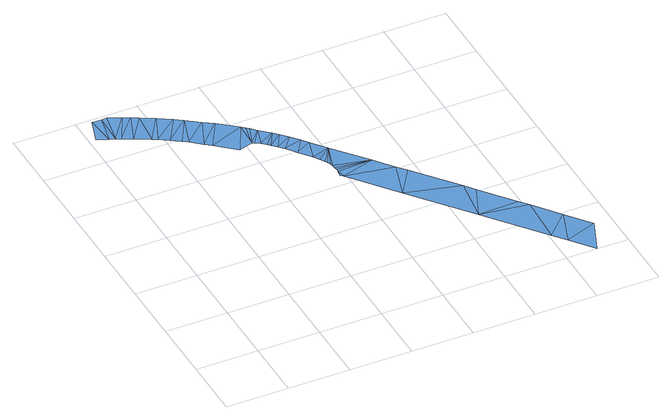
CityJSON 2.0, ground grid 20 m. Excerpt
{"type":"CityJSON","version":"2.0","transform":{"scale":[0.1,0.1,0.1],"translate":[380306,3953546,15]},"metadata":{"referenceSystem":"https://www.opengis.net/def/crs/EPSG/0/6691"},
"CityObjects":{
"waterbody1":{"type":"WaterBody","attributes":{"name":"妙正寺川","class":"1030"},"geometry":[{"type":"MultiSurface","lod":"1","boundaries":[[[0,1,2]],[[1,3,2]],[[1,4,3]],[[4,5,3]],[[4,6,7]],[[4,7,5]],[[8,6,9]],[[6,8,7]],[[10,8,9]],[[9,11,10]],[[12,11,13]],[[11,12,10]],[[13,14,15]],[[13,15,12]],[[16,14,17]],[[16,15,14]],[[17,18,16]],[[19,18,20]],[[19,16,18]],[[21,20,22]],[[20,21,19]],[[23,21,22]],[[23,22,24]],[[24,25,23]],[[26,25,27]],[[28,29,25]],[[25,29,23]],[[26,27,30]],[[25,26,28]],[[31,30,32]],[[31,26,30]],[[31,32,33]],[[34,31,33]],[[33,35,34]],[[36,35,37]],[[36,34,35]],[[38,37,39]],[[38,36,37]],[[40,41,42]],[[43,39,44]],[[43,38,39]],[[45,44,46]],[[45,46,47]],[[45,43,44]],[[45,47,48]],[[45,48,49]],[[45,49,50]],[[51,40,42]],[[51,52,40]],[[51,53,52]],[[51,50,53]],[[51,45,50]],[[54,51,42]],[[54,42,55]],[[56,54,55]],[[57,56,55]],[[57,55,58]],[[59,57,58]],[[60,59,58]],[[61,60,58]],[[61,58,62]],[[63,62,64]],[[63,61,62]],[[65,64,66]],[[65,63,64]]]}]}
},
"vertices":[
[5,1075,32],[41,1062,31],[31,1154,32],[61,1154,31],[58,1055,31],[79,1156,31],[74,1048,31],[121,1138,30],[143,1127,30],[105,1033,30],[165,1116,30],[154,1008,29],[208,1093,29],[169,1000,29],[199,983,28],[252,1068,28],[278,1052,27],[229,963,27],[245,952,27],[322,1021,26],[281,924,26],[353,999,26],[300,909,26],[413,954,24],[364,857,24],[410,873,23],[452,919,23],[417,869,23],[434,935,24],[426,942,24],[432,858,23],[483,889,23],[446,847,23],[455,839,22],[499,874,22],[471,823,22],[521,850,22],[485,808,22],[545,824,21],[511,776,21],[578,646,18],[575,627,18],[582,619,18],[562,804,20],[542,737,20],[600,757,19],[555,719,19],[564,705,19],[569,697,19],[573,686,19],[576,678,19],[690,652,17],[579,655,18],[578,665,18],[738,595,15],[703,475,14],[763,566,15],[877,432,12],[857,291,10],[903,400,11],[989,298,8],[1013,270,8],[1007,114,5],[1081,188,6],[1041,73,4],[1144,111,4],[1099,2,3]
]}
